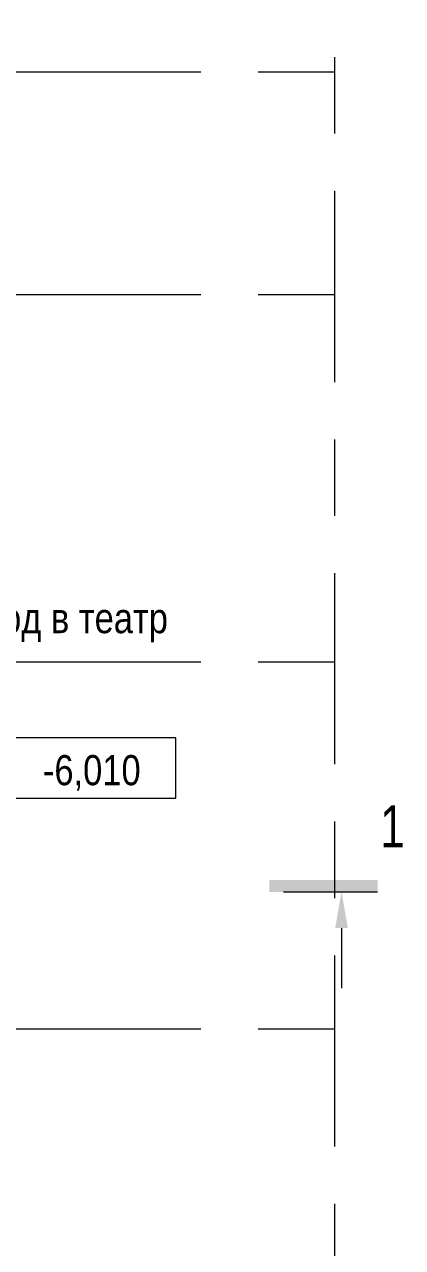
# Model space of a CAD drawing. Header units: millimetres. Extents: x 46431 to 216095, y -43515 to 31605.
# Drawn here: x 145019 to 151301, y -13408 to 6909 of the extents above; entities that cross this region are included whole.
import ezdxf

# ---------------------------------------------------------------- set-up
doc = ezdxf.new("R2010")
doc.units = ezdxf.units.MM
doc.linetypes.add('Осевые', pattern=[6350, 1270, -952.5, 3175, -952.5])
for name, color, linetype, lineweight in [('Высотные отметки', 7, 'Continuous', 9), ('Оси-2', 7, 'Осевые', 9), ('Разрезы', 7, 'Continuous', 9), ('Текстовые примечания', 7, 'Continuous', 9)]:
    doc.layers.add(name, color=color, linetype=linetype, lineweight=lineweight)
doc.styles.add('Arial Narrow', font='Arial Narrow.ttf', dxfattribs={"height": 500})
doc.styles.add('Arial_1', font='Arial.ttf', dxfattribs={"width": 0.75, "height": 700})

# ---------------------------------------------------------------- blocks, each defined once
blk = doc.blocks.new('Разрез - Номер спереди-234828-План 1-го этажа на отм_ -6_000')
at = {"layer": 'Разрезы'}
for points in [[(0, 0), (0, 1), (9, 1), (9, 0)], [(2.47, -3), (3, 0), (3.53, -3)]]:
    blk.add_hatch(color=256, dxfattribs=at).paths.add_polyline_path(points, flags=0)
blk.add_line((3, -3), (3, -8), dxfattribs=at)
blk = doc.blocks.new('Высотные отметки - Высотная отметка - Рамка_14мм длина-4459141-План 1-го этажа на отм_ -6_000')
at = {"layer": 'Высотные отметки'}
for p, q in [((7, 5), (-7, 5)), ((-7, 5), (-7, 0)), ((7, 0), (7, 5)), ((-7, 0), (7, 0))]:
    blk.add_line(p, q, dxfattribs=at)

msp = doc.modelspace()

# ---------------------------------------------------------------- linework, layer by layer
at = {"layer": 'Высотные отметки'}
for p in [(143296.3, -5942.3), (146134.6, -5942.3)]:
    msp.add_line(p, (146134.6, -5942.3), dxfattribs=at)
at = {"layer": 'Оси-2'}
for p, q in [((150171.6, 25417.1), (150171.6, -41733.9)), ((150171.6, 6117.1), (50527.1, 6117.1)), ((150171.6, 2417.1), (50527.1, 2417.1)), ((150171.6, -3682.9), (50527.1, -3682.9)), ((150171.6, -9782.9), (50527.1, -9782.9))]:
    msp.add_line(p, q, dxfattribs=at)
at = {"layer": 'Разрезы'}
msp.add_line((149325.2, -7500.5), (150887.1, -7500.5), dxfattribs=at)

# ---------------------------------------------------------------- block references
at = {"layer": 'Высотные отметки', "xscale": 199.9999999999999, "yscale": 199.9999999999999, "zscale": 199.9999999999999}
msp.add_blockref('Высотные отметки - Высотная отметка - Рамка_14мм длина-4459141-План 1-го этажа на отм_ -6_000', (146134.6, -5942.3), dxfattribs=at)
at = {"layer": 'Разрезы', "extrusion": (0, 0, -1), "xscale": 199.9999999999999, "yscale": 199.9999999999999, "zscale": 199.9999999999999}
msp.add_blockref('Разрез - Номер спереди-234828-План 1-го этажа на отм_ -6_000', (-150887.1, -7500.5), dxfattribs=at)

# ---------------------------------------------------------------- texts
at = {"layer": 'Разрезы', "insert": (150928.9, -6062.4), "char_height": 700, "width": 505.063, "attachment_point": 1, "style": 'Arial_1'}
msp.add_mtext('\\fArial|b0|i0|c204|p34|;\\W.75;1', dxfattribs=at)
at = {"layer": 'Текстовые примечания', "char_height": 500, "attachment_point": 1, "style": 'Arial Narrow'}
for s, insert, width in [('вход', (144057.5, -2702.6), 1507.172), ('\\fArial Narrow|b0|i0|c204|p34|; ', (145301, -2702.6), 192.405), ('\\fArial Narrow|b0|i0|c204|p34|;в', (145459.8, -2702.6), 368.776), ('\\fArial Narrow|b0|i0|c204|p34|; ', (145764, -2702.6), 192.405), ('театр', (145922.8, -2702.6), 1795.78)]:
    msp.add_mtext(s, dxfattribs=dict(at, insert=insert, width=width))

# ---------------------------------------------------------------- next in the draw order: texts
at = {"layer": 'Высотные отметки', "insert": (145326.1, -5228), "char_height": 500, "width": 1940.404, "attachment_point": 1, "line_spacing_factor": 0.974696, "style": 'Arial Narrow', "bg_fill": 3, "box_fill_scale": 1.25, "bg_fill_color": 256, "bg_fill_true_color": 13158600, "bg_fill_transparency": 0}
msp.add_mtext('-6,010', dxfattribs=at)

doc.saveas('drawing.dxf')
